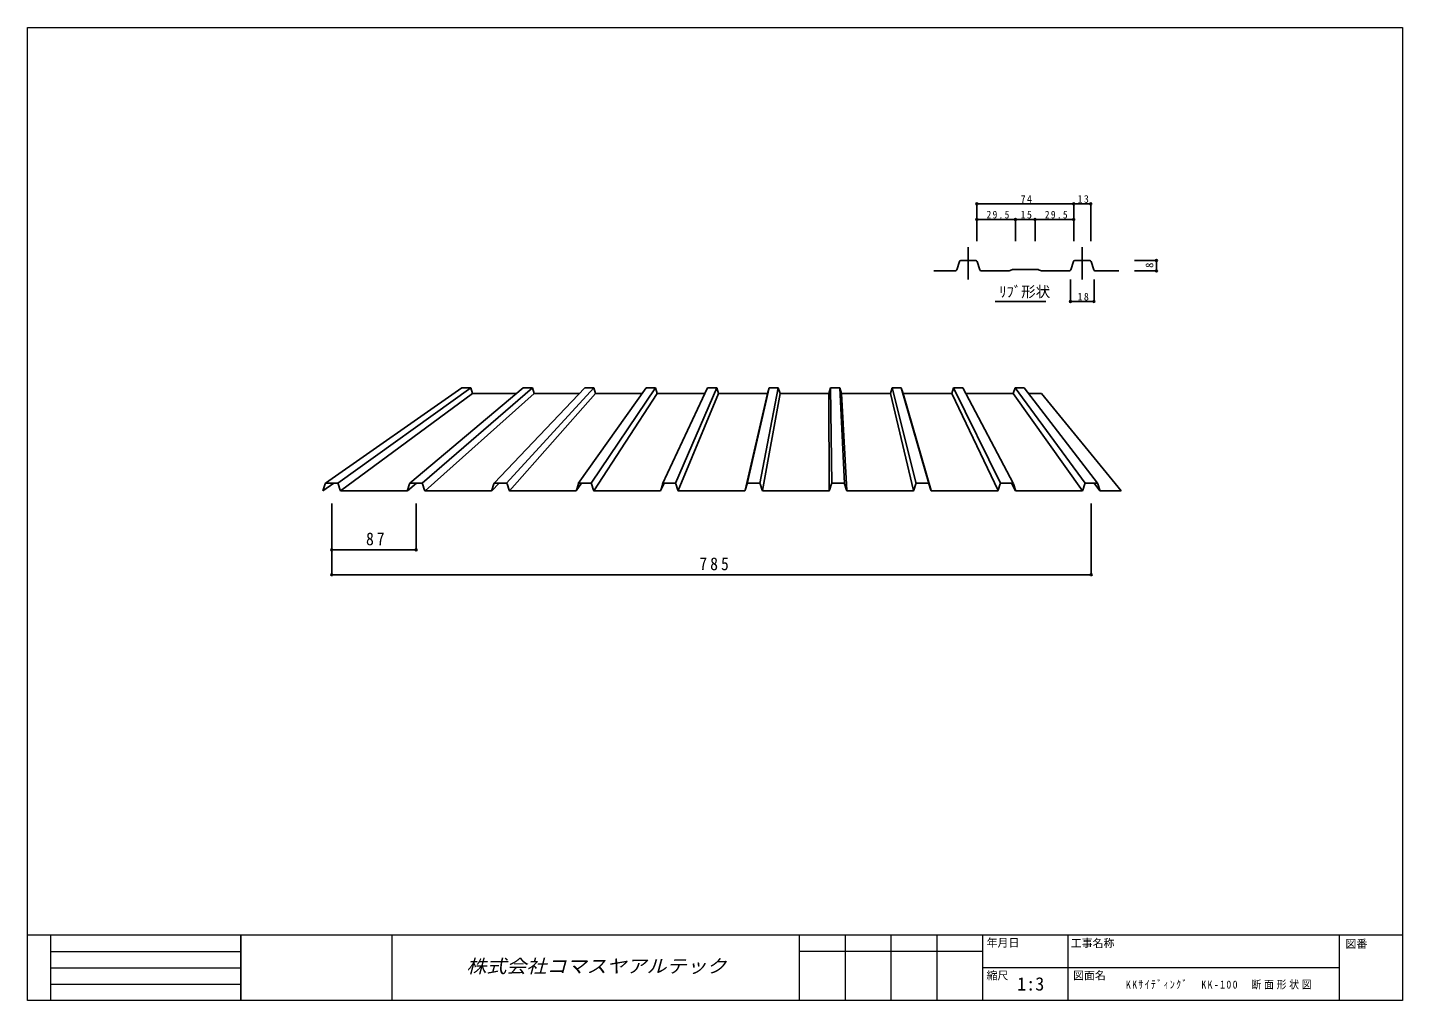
# Model space of a CAD drawing. Units: millimetres, scale not verified. Extents: x -567 to 567, y -401 to 401.
import ezdxf
from ezdxf.enums import TextEntityAlignment as Align

# ---------------------------------------------------------------- set-up
doc = ezdxf.new("R2010")
doc.units = ezdxf.units.MM
doc.header["$LTSCALE"] = 3
doc.header["$PDMODE"] = 32
doc.header["$PDSIZE"] = 1.5
doc.linetypes.add('CHAIN2', pattern=[12, 9, -1, 1, -1])
doc.layers.add('0-0_0', color=7, linetype='Continuous')
doc.layers.add('0-3_LAYER004', color=7, linetype='Continuous', lineweight=18)
doc.styles.add('HG丸ｺﾞｼｯｸM-PRO', font='')
doc.styles.add('ＭＳ ゴシック', font='')
doc.styles.get('HG丸ｺﾞｼｯｸM-PRO').set_extended_font_data('HG丸ｺﾞｼｯｸM-PRO')
doc.styles.get('ＭＳ ゴシック').set_extended_font_data('MS Gothic')

msp = doc.modelspace()

# ---------------------------------------------------------------- linework, layer by layer
at = {"layer": '0-0_0', "color": 4}
for p, q in [((215.923, 255.661), (309.883, 255.661)), ((215.923, 255.661), (215.923, 224.771)), ((295.843, 255.661), (295.843, 224.771)), ((309.883, 255.661), (309.883, 224.771)), ((295.843, 242.771), (215.923, 242.771)), ((247.783, 242.771), (247.783, 224.771)), ((263.983, 242.771), (263.983, 224.771)), ((364.063, 208.984), (346.063, 208.984)), ((364.063, 208.984), (364.063, 200.344)), ((293.143, 175.144), (293.143, 193.144)), ((312.583, 175.144), (312.583, 193.144)), ((364.063, 200.344), (346.063, 200.344)), ((272.947, 175.144), (230.947, 175.144)), ((293.143, 175.144), (312.583, 175.144)), ((-316.117, -50.061), (-316.117, 8.593)), ((-316.117, -29.542), (-316.117, 8.593)), ((-246.517, -29.542), (-246.517, 8.593)), ((310.283, -50.061), (310.283, 8.593)), ((-316.117, -29.542), (-246.517, -29.542)), ((-316.117, -50.061), (310.283, -50.061))]:
    msp.add_line(p, q, dxfattribs=at)
at = {"layer": '0-0_0', "color": 4, "linetype": 'CHAIN2'}
for p, q in [((208.903, 219.784), (208.903, 193.144)), ((302.863, 219.784), (302.863, 193.144))]:
    msp.add_line(p, q, dxfattribs=at)
at = {"layer": '0-0_0'}
for p, q in [((201.646, 208.226), (199.419, 201.102)), ((215.129, 208.984), (202.677, 208.984)), ((218.386, 201.102), (216.159, 208.226)), ((295.606, 208.226), (293.379, 201.102)), ((309.089, 208.984), (296.637, 208.984)), ((312.346, 201.102), (310.119, 208.226)), ((198.389, 200.344), (180.469, 200.344)), ((242.175, 200.344), (219.417, 200.344)), ((244.889, 201.347), (242.576, 200.421)), ((266.475, 201.424), (245.291, 201.424)), ((269.189, 200.421), (266.876, 201.347)), ((292.349, 200.344), (269.591, 200.344)), ((313.377, 200.344), (332.96, 200.344)), ((-208.898, 104.061), (-321.317, 25.461)), ((-311.084, 25.341), (-201.32, 104.061)), ((-158.188, 104.061), (-251.717, 25.461)), ((-241.468, 25.331), (-150.61, 104.061)), ((-208.898, 104.061), (-201.32, 104.061)), ((-201.32, 104.061), (-199.863, 99.398)), ((-107.478, 104.061), (-182.117, 25.461)), ((-99.9, 104.061), (-171.848, 25.318)), ((-158.188, 104.061), (-150.61, 104.061)), ((-150.61, 104.061), (-149.153, 99.398)), ((-56.768, 104.061), (-112.841, 25.005)), ((-107.478, 104.061), (-99.9, 104.061)), ((-49.19, 104.061), (-102.225, 25.301)), ((-99.9, 104.061), (-98.443, 99.398)), ((-56.768, 104.061), (-49.19, 104.061)), ((-49.19, 104.061), (-47.733, 99.398)), ((-6.058, 104.061), (-43.165, 24.934)), ((-32.597, 25.278), (1.52, 104.061)), ((-6.058, 104.061), (1.52, 104.061)), ((44.652, 104.061), (26.552, 24.89)), ((37.041, 25.245), (52.229, 104.061)), ((43.195, 99.398), (44.652, 104.061)), ((44.652, 104.061), (52.229, 104.061)), ((93.905, 99.398), (95.362, 104.061)), ((95.362, 104.061), (102.939, 104.061)), ((95.362, 104.061), (96.286, 25.207)), ((102.939, 104.061), (104.397, 99.398)), ((102.939, 104.061), (106.696, 25.189)), ((144.615, 99.398), (146.072, 104.061)), ((146.072, 104.061), (153.649, 104.061)), ((165.935, 25.255), (146.072, 104.061)), ((153.649, 104.061), (155.107, 99.398)), ((153.649, 104.061), (176.41, 25.019)), ((195.325, 99.398), (196.782, 104.061)), ((196.782, 104.061), (204.359, 104.061)), ((196.782, 104.061), (235.569, 25.285)), ((204.359, 104.061), (245.883, 25.461)), ((246.035, 99.398), (247.492, 104.061)), ((247.492, 104.061), (255.069, 104.061)), ((247.492, 104.061), (305.197, 25.306)), ((255.069, 104.061), (315.483, 25.461)), ((-199.863, 99.398), (-308.753, 19.182)), ((-149.153, 99.398), (-239.169, 19.193)), ((-199.863, 99.398), (-163.736, 99.398)), ((-169.589, 19.206), (-98.443, 99.398)), ((-149.153, 99.398), (-111.906, 99.398)), ((-100.012, 19.223), (-47.733, 99.398)), ((-98.443, 99.398), (-60.075, 99.398)), ((-47.733, 99.398), (-8.245, 99.398)), ((2.977, 99.398), (-30.44, 19.246)), ((24.814, 19.633), (43.195, 99.398)), ((53.687, 99.398), (39.122, 19.279)), ((94.281, 19.318), (93.905, 99.398)), ((104.397, 99.398), (144.615, 99.398)), ((108.668, 19.335), (104.397, 99.398)), ((144.615, 99.398), (163.833, 19.269)), ((155.107, 99.398), (195.325, 99.398)), ((178.155, 19.504), (155.107, 99.398)), ((233.398, 19.239), (195.325, 99.398)), ((206.823, 99.398), (246.035, 99.398)), ((302.971, 19.219), (246.035, 99.398)), ((258.653, 99.398), (269.35, 99.398)), ((335.083, 19.061), (269.35, 99.398)), ((-314.318, 25.461), (-323.317, 19.061)), ((-321.493, 24.9), (-323.317, 19.061)), ((-320.729, 25.461), (-311.506, 25.461)), ((-310.742, 24.9), (-309.093, 19.623)), ((-253.717, 19.061), (-246.223, 25.461)), ((-253.542, 19.623), (-251.893, 24.9)), ((-251.129, 25.461), (-241.906, 25.461)), ((-241.142, 24.9), (-239.493, 19.623)), ((-178.128, 25.461), (-184.117, 19.061)), ((-183.942, 19.623), (-182.293, 24.9)), ((-181.529, 25.461), (-172.306, 25.461)), ((-171.542, 24.9), (-169.893, 19.623)), ((-114.517, 19.061), (-110.033, 25.461)), ((-114.342, 19.623), (-112.693, 24.9)), ((-111.929, 25.461), (-102.706, 25.461)), ((-101.942, 24.9), (-100.293, 19.623)), ((-44.917, 19.061), (-41.938, 25.461)), ((-44.742, 19.623), (-43.093, 24.9)), ((-42.329, 25.461), (-33.106, 25.461)), ((-32.342, 24.9), (-30.693, 19.623)), ((24.858, 19.623), (26.507, 24.9)), ((27.271, 25.461), (36.494, 25.461)), ((37.258, 24.9), (38.907, 19.623)), ((94.458, 19.623), (96.107, 24.9)), ((96.871, 25.461), (106.094, 25.461)), ((106.858, 24.9), (108.507, 19.623)), ((164.058, 19.623), (165.707, 24.9)), ((166.471, 25.461), (175.694, 25.461)), ((176.458, 24.9), (178.107, 19.623)), ((233.658, 19.623), (235.307, 24.9)), ((236.071, 25.461), (245.294, 25.461)), ((247.883, 19.061), (244.531, 25.461)), ((246.058, 24.9), (247.707, 19.623)), ((303.258, 19.623), (304.907, 24.9)), ((305.671, 25.461), (314.894, 25.461)), ((317.483, 19.061), (312.627, 25.461)), ((317.307, 19.623), (315.658, 24.9)), ((-308.329, 19.061), (-254.306, 19.061)), ((-238.729, 19.061), (-184.706, 19.061)), ((-169.129, 19.061), (-115.106, 19.061)), ((-99.529, 19.061), (-45.506, 19.061)), ((-29.929, 19.061), (24.094, 19.061)), ((39.671, 19.061), (93.694, 19.061)), ((109.271, 19.061), (163.294, 19.061)), ((178.871, 19.061), (232.894, 19.061)), ((248.471, 19.061), (302.494, 19.061)), ((318.071, 19.061), (335.083, 19.061)), ((-391.077, -346.95), (-391.077, -400.95))]:
    msp.add_line(p, q, dxfattribs=at)
for points in [[(1.52, 104.061), (2.977, 99.398), (43.195, 99.398)], [(52.229, 104.061), (53.687, 99.398), (93.905, 99.398)]]:
    msp.add_lwpolyline(points, dxfattribs=at)
for centre, radius, start, end in [((202.677, 207.904), 1.08, 90, 162.64598), ((215.129, 207.904), 1.08, 17.35402, 90), ((296.637, 207.904), 1.08, 90, 162.64598), ((309.089, 207.904), 1.08, 17.35402, 90), ((198.389, 201.424), 1.08, 270, 342.64598), ((219.417, 201.424), 1.08, 197.35402, 270), ((242.175, 201.424), 1.08, 270, 291.80141), ((245.291, 200.344), 1.08, 90, 111.80141), ((266.475, 200.344), 1.08, 68.19859, 90), ((269.591, 201.424), 1.08, 248.19859, 270), ((292.349, 201.424), 1.08, 270, 342.64598), ((313.377, 201.424), 1.08, 197.35402, 270), ((-320.729, 24.661), 0.8, 90, 162.64598), ((-311.506, 24.661), 0.8, 17.35402, 90), ((-251.129, 24.661), 0.8, 90, 162.64598), ((-241.906, 24.661), 0.8, 17.35402, 90), ((-181.529, 24.661), 0.8, 90, 162.64598), ((-172.306, 24.661), 0.8, 17.35402, 90), ((-111.929, 24.661), 0.8, 90, 162.64598), ((-102.706, 24.661), 0.8, 17.35402, 90), ((-42.329, 24.661), 0.8, 90, 162.64598), ((-33.106, 24.661), 0.8, 17.35402, 90), ((27.271, 24.661), 0.8, 90, 162.64598), ((36.494, 24.661), 0.8, 17.35402, 90), ((96.871, 24.661), 0.8, 90, 162.64598), ((106.094, 24.661), 0.8, 17.35402, 90), ((166.471, 24.661), 0.8, 90, 162.64598), ((175.694, 24.661), 0.8, 17.35402, 90), ((236.071, 24.661), 0.8, 90, 162.64598), ((245.294, 24.661), 0.8, 17.35402, 90), ((305.671, 24.661), 0.8, 90, 162.64598), ((314.894, 24.661), 0.8, 17.35402, 90), ((-308.329, 19.861), 0.8, 197.35402, 270), ((-254.306, 19.861), 0.8, 270, 342.64598), ((-238.729, 19.861), 0.8, 197.35402, 270), ((-184.706, 19.861), 0.8, 270, 342.64598), ((-169.129, 19.861), 0.8, 197.35402, 270), ((-115.106, 19.861), 0.8, 270, 342.64598), ((-99.529, 19.861), 0.8, 197.35402, 270), ((-45.506, 19.861), 0.8, 270, 342.64598), ((-29.929, 19.861), 0.8, 197.35402, 270), ((24.094, 19.861), 0.8, 270, 342.64598), ((39.671, 19.861), 0.8, 197.35402, 270), ((93.694, 19.861), 0.8, 270, 342.64598), ((109.271, 19.861), 0.8, 197.35402, 270), ((163.294, 19.861), 0.8, 270, 342.64598), ((178.871, 19.861), 0.8, 197.35402, 270), ((232.894, 19.861), 0.8, 270, 342.64598), ((248.471, 19.861), 0.8, 197.35402, 270), ((302.494, 19.861), 0.8, 270, 342.64598), ((318.071, 19.861), 0.8, 197.35402, 270)]:
    msp.add_arc(centre, radius, start, end, dxfattribs=at)
at = {"layer": '0-0_0', "color": 4}
for p in [(215.923, 255.661), (295.843, 255.661), (309.883, 255.661), (215.923, 242.771), (247.783, 242.771), (263.983, 242.771), (295.843, 242.771), (364.063, 208.984), (364.063, 200.344), (293.143, 175.144), (312.583, 175.144), (-316.117, -29.542), (-246.517, -29.542), (-316.117, -50.061), (310.283, -50.061)]:
    msp.add_point(p, dxfattribs=at)
at = {"layer": '0-3_LAYER004'}
for p, q in [((-567, -346.95), (567, -346.95)), ((-548.1, -346.95), (-548.1, -400.95)), ((-266.54, -346.95), (-266.54, -400.95)), ((69.525, -346.95), (69.525, -400.95)), ((107.325, -346.95), (107.325, -400.95)), ((145.125, -346.95), (145.125, -400.95)), ((182.925, -346.95), (182.925, -400.95)), ((220.725, -346.95), (220.725, -400.95)), ((290.925, -346.95), (290.925, -400.95)), ((514.857, -346.95), (514.857, -400.95)), ((-548.1, -360.45), (-391.077, -360.45)), ((220.725, -360.45), (69.525, -360.45)), ((-548.1, -373.95), (-391.077, -373.95)), ((514.857, -373.95), (220.725, -373.95)), ((-548.1, -387.45), (-391.077, -387.45))]:
    msp.add_line(p, q, dxfattribs=at)
msp.add_lwpolyline([(-567, 400.95), (567, 400.95), (567, -400.95), (-567, -400.95)], close=True, dxfattribs=at)

# ---------------------------------------------------------------- texts
at = {"layer": '0-0_0', "style": 'ＭＳ ゴシック'}
msp.add_text('8', height=6.334, rotation=90, dxfattribs=at).set_placement((363.343, 202.864), align=Align.BOTTOM_LEFT)
at = {"layer": '0-0_0', "color": 4, "style": 'ＭＳ ゴシック'}
msp.add_text('ﾘﾌﾞ形状', height=8.798, dxfattribs=at).set_placement((234.447, 176.144), align=Align.BOTTOM_LEFT)
at = {"layer": '0-0_0', "color": 3, "style": 'HG丸ｺﾞｼｯｸM-PRO', "oblique": 15, "width": 1.1}
msp.add_text('株式会社コマスヤアルテック', height=11, dxfattribs=at).set_placement((-205.007, -381.45), align=Align.BOTTOM_LEFT)
at = {"layer": '0-0_0', "attachment_point": 7, "style": 'ＭＳ ゴシック'}
for s, insert, char_height in [('\\T1.27;\\W0.95;74', (252.058, 256.381), 6.334), ('\\T1.27;\\W0.95;13', (299.038, 256.381), 6.334), ('\\T1.28;\\W0.9;29.5', (223.978, 243.491), 6.334), ('\\T1.27;\\W0.95;15', (252.058, 243.491), 6.334), ('\\T1.28;\\W0.9;29.5', (272.038, 243.491), 6.334), ('\\T1.27;\\W0.95;18', (299.038, 175.864), 6.334), ('\\T1.36;\\W0.9;87', (-287.817, -25.942), 10.56), ('\\T1.38;\\W0.9;785', (-12.917, -46.461), 10.56), ('\\T1.28;\\W0.9;KKｻｲﾃﾞｨﾝｸﾞ\u3000KK-100\u3000断面形状図', (338.887, -391.95), 6.598)]:
    msp.add_mtext(s, dxfattribs=dict(at, insert=insert, char_height=char_height))
at = {"layer": '0-3_LAYER004', "style": 'ＭＳ ゴシック'}
for s, height, p in [('年月日', 6.598, (224, -358.65)), ('工事名称', 6.598, (293.4, -359.05)), ('図番', 6.598, (520, -359.55)), ('縮尺', 6.598, (223.9, -385.65)), ('1:3', 11, (249.15, -396.05)), ('図面名', 6.598, (295.3, -385.65))]:
    msp.add_text(s, height=height, dxfattribs=at).set_placement(p, align=Align.BOTTOM_LEFT)

doc.saveas('drawing.dxf')
